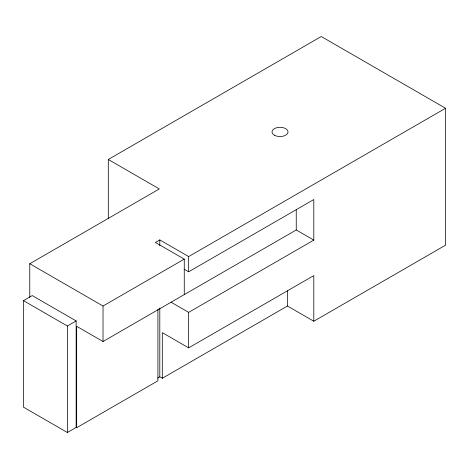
<?xml version="1.0" encoding="UTF-8"?>
<svg xmlns="http://www.w3.org/2000/svg" width="469" height="469" viewBox="0 0 469 469"><rect width="100%" height="100%" fill="white"/><g stroke="black" fill="none" stroke-linecap="round" stroke-linejoin="round"><path stroke-width="0.7" d="M108.292 218.783L108.292 159.478L321.271 36.512L445.55 108.263L445.55 245.176L313.808 321.236L287.462 306.023L162.303 378.278L159.8 376.836L157.607 378.102M29.776 297.41L29.776 263.73L159.319 188.937L108.292 159.478M23.45 300.647L32.232 295.576L76.148 320.931L76.148 427.417L67.366 432.488L23.45 407.133L23.45 300.647L67.366 326.002L76.148 320.931M445.55 108.263L188.655 256.584L159.8 239.923L155.409 242.461L184.264 259.117L184.264 294.614M29.776 263.73L103.022 306.023L184.264 259.117M184.2 269.224L188.655 271.791L313.808 199.536L313.808 240.105L188.655 312.36L171.091 302.218M76.148 427.417L76.676 427.722L76.676 326.307L103.022 341.514L296.244 229.962L313.808 240.105M162.303 378.278L162.303 332.644L188.655 347.857L313.808 275.596L313.808 321.236M76.676 427.722L157.912 380.816L157.912 309.311M296.244 209.678L296.244 229.962M287.462 290.809L287.462 306.023M188.655 256.584L188.655 271.791M188.655 312.36L188.655 347.857M159.8 239.923L159.8 245.779M159.8 308.016L159.8 376.836M103.022 306.023L103.022 341.514M67.366 326.002L67.366 432.488M274.359 135.201A8.014 4.626 0 0 0 287.767 133.126A8.014 4.626 0 0 0 277.953 127.457A8.014 4.626 0 0 0 274.359 135.201"/></g></svg>
